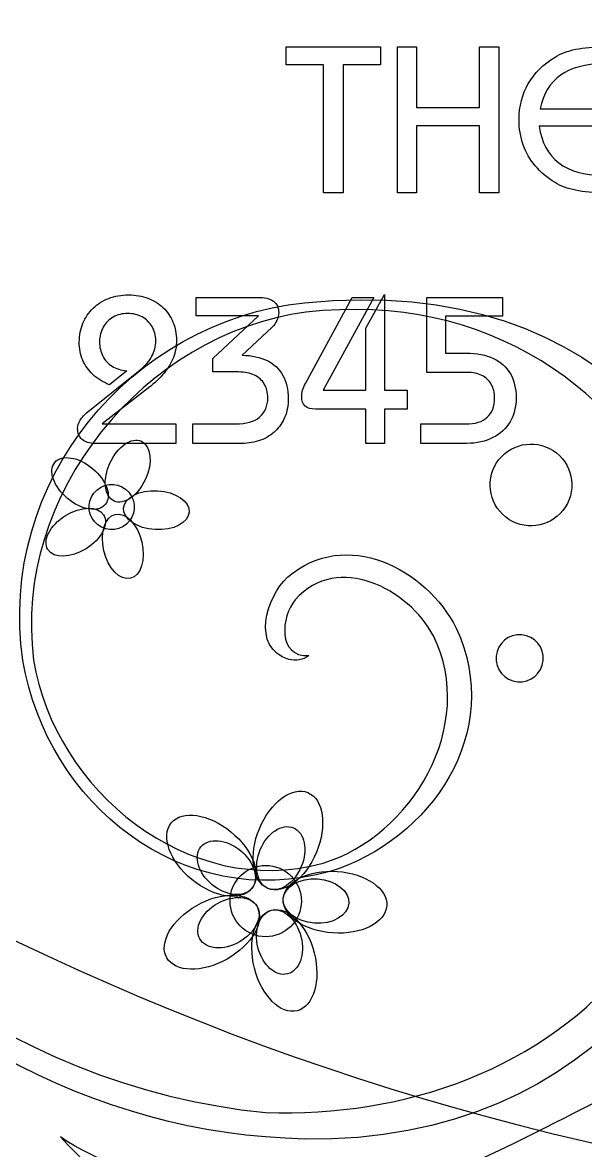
# Model space of a CAD drawing. Header units: millimetres. Extents: x -96 to 58, y -5 to 152.
# Drawn here: x -42.91 to -31.51, y 19.15 to 42 of the extents above; entities that cross this region are included whole.
import ezdxf

# ---------------------------------------------------------------- set-up
doc = ezdxf.new("R2010")
doc.units = ezdxf.units.MM
doc.header["$MEASUREMENT"] = 0
doc.layers.add('Capa 1', color=7, linetype='Continuous')

msp = doc.modelspace()

# ---------------------------------------------------------------- linework, layer by layer
at = {"layer": 'Capa 1', "color": 250, "lineweight": 9}
msp.add_open_spline([(-95.1806, 149.5), (-95.1806, 149.5), (57.2195, 149.5), (57.2195, 149.5), (57.2195, 149.5), (57.2195, 149.5), (57.2195, -2.9001), (57.2195, -2.9001), (57.2195, -2.9001), (57.2195, -2.9001), (-95.1806, -2.9001), (-95.1806, -2.9001), (-95.1806, -2.9001), (-95.1806, -2.9001), (-95.1806, 149.5), (-95.1806, 149.5)], degree=3, knots=[0, 0, 0, 0, 0.2, 0.2, 0.2, 0.2, 0.4, 0.4, 0.4, 0.4, 0.6, 0.6, 0.6, 0.6, 1, 1, 1, 1], dxfattribs=at)
at = {"layer": 'Capa 1', "color": 7}
msp.add_open_spline([(-18.9806, 128.6859), (11.6082, 128.6859), (36.4054, 103.8887), (36.4054, 73.2999), (36.4054, 73.2999), (36.4054, 42.7112), (11.6082, 17.9139), (-18.9806, 17.9139), (-18.9806, 17.9139), (-49.5694, 17.9139), (-74.3666, 42.7111), (-74.3666, 73.2999), (-74.3666, 73.2999), (-74.3666, 103.8888), (-49.5694, 128.6859), (-18.9806, 128.6859)], degree=3, knots=[0, 0, 0, 0, 0.2, 0.2, 0.2, 0.2, 0.4, 0.4, 0.4, 0.4, 0.6, 0.6, 0.6, 0.6, 1, 1, 1, 1], dxfattribs=at)
at = {"layer": 'Capa 1'}
for points, knots in [([(-54.7906, 49.5546), (-54.9192, 46.9923), (-54.8633, 44.6012), (-54.6573, 42.5243), (-54.6573, 42.5243), (-53.2346, 28.1755), (-45.7451, 19.5609), (-37.1903, 19.3849), (-37.1903, 19.3849), (-25.3474, 19.1709), (-24.7983, 37.6123), (-37.1961, 36.3227), (-37.1961, 36.3227), (-40.7314, 35.9547), (-43.4194, 32.6859), (-42.9017, 29.0762), (-42.9017, 29.0762), (-42.4011, 26.1719), (-39.6783, 23.9678), (-36.6832, 24.8029), (-36.6832, 24.8029), (-34.62, 25.4416), (-33.1498, 27.6434), (-34.1215, 29.7306), (-34.1215, 29.7306), (-34.7259, 30.9353), (-36.367, 31.7807), (-37.5384, 30.7664), (-37.5384, 30.7664), (-37.9717, 30.366), (-38.2871, 29.338), (-37.5146, 29.1005), (-37.5146, 29.1005), (-37.3687, 29.0634), (-37.2281, 29.0845), (-37.1073, 29.1766), (-37.1073, 29.1766), (-37.7473, 29.1446), (-37.6709, 29.9674), (-37.3841, 30.31), (-37.3841, 30.31), (-36.5146, 31.2768), (-35.0868, 30.5228), (-34.5854, 29.5798), (-34.5854, 29.5798), (-33.6879, 27.7582), (-35.023, 25.5256), (-36.8194, 24.9738), (-36.8194, 24.9738), (-39.548, 24.2215), (-42.2612, 26.4534), (-42.6817, 29.0867), (-42.6817, 29.0867), (-43.1206, 32.4424), (-40.4281, 35.7051), (-37.1675, 36.1326), (-37.1675, 36.1326), (-29.7303, 36.9841), (-26.3893, 28.0696), (-30.5706, 23.0193), (-30.5706, 23.0193), (-32.357, 20.7882), (-35.1621, 19.8248), (-37.9837, 19.9196), (-37.9837, 19.9196), (-48.538, 20.9926), (-55.9555, 33.5926), (-53.9315, 53.0764), (-53.9315, 53.0764), (-53.9315, 53.0764), (-54.1283, 53.1131), (-54.1283, 53.1131), (-54.1283, 53.1131), (-54.1283, 53.1131), (-54.7906, 49.5546), (-54.7906, 49.5546)], [0, 0, 0, 0, 0.05, 0.05, 0.05, 0.05, 0.1, 0.1, 0.1, 0.1, 0.15, 0.15, 0.15, 0.15, 0.2, 0.2, 0.2, 0.2, 0.25, 0.25, 0.25, 0.25, 0.3, 0.3, 0.3, 0.3, 0.35, 0.35, 0.35, 0.35, 0.4, 0.4, 0.4, 0.4, 0.45, 0.45, 0.45, 0.45, 0.5, 0.5, 0.5, 0.5, 0.55, 0.55, 0.55, 0.55, 0.6, 0.6, 0.6, 0.6, 0.65, 0.65, 0.65, 0.65, 0.7, 0.7, 0.7, 0.7, 0.75, 0.75, 0.75, 0.75, 0.8, 0.8, 0.8, 0.8, 0.85, 0.85, 0.85, 0.85, 0.9, 0.9, 0.9, 0.9, 1, 1, 1, 1]), ([(-60.1809, 17.1918), (-60.9255, 16.8436), (-60.3431, 15.9568), (-59.8126, 15.7408), (-59.8126, 15.7408), (-58.2456, 15.169), (-57.0805, 16.8821), (-57.08, 18.2522), (-57.08, 18.2522), (-57.158, 20.8573), (-59.9147, 22.5302), (-62.2818, 22.0737), (-62.2818, 22.0737), (-65.827, 21.285), (-67.5467, 17.1349), (-66.4388, 13.8971), (-66.4388, 13.8971), (-64.918, 9.8312), (-59.921, 7.9182), (-55.9689, 9.3955), (-55.9689, 9.3955), (-47.1162, 12.7158), (-48.7407, 24.4549), (-56.2488, 27.8375), (-56.2488, 27.8375), (-60.5057, 29.8308), (-65.6267, 28.5567), (-69.1952, 25.2202), (-69.1952, 25.2202), (-55.3195, 38.1382), (-40.1722, 15.1738), (-55.8825, 8.8663), (-55.8825, 8.8663), (-60.1153, 7.167), (-65.2225, 9.417), (-66.808, 13.8201), (-66.808, 13.8201), (-67.9884, 17.4123), (-66.2286, 21.548), (-62.3316, 22.4043), (-62.3316, 22.4043), (-59.609, 22.9215), (-56.6177, 21.3111), (-56.4632, 18.361), (-56.4632, 18.361), (-56.4236, 16.632), (-57.7748, 14.6862), (-59.7127, 15.1315), (-59.7127, 15.1315), (-60.4445, 15.325), (-61.4204, 16.2991), (-60.688, 17.0332), (-60.688, 17.0332), (-60.5455, 17.1627), (-60.3732, 17.2236), (-60.1809, 17.1918)], [0, 0, 0, 0, 0.0666667, 0.0666667, 0.0666667, 0.0666667, 0.1333333, 0.1333333, 0.1333333, 0.1333333, 0.2, 0.2, 0.2, 0.2, 0.2666667, 0.2666667, 0.2666667, 0.2666667, 0.3333333, 0.3333333, 0.3333333, 0.3333333, 0.4, 0.4, 0.4, 0.4, 0.4666667, 0.4666667, 0.4666667, 0.4666667, 0.5333333, 0.5333333, 0.5333333, 0.5333333, 0.6, 0.6, 0.6, 0.6, 0.6666667, 0.6666667, 0.6666667, 0.6666667, 0.7333333, 0.7333333, 0.7333333, 0.7333333, 0.8, 0.8, 0.8, 0.8, 0.8666667, 0.8666667, 0.8666667, 0.8666667, 1, 1, 1, 1]), ([(-40.5002, 33.5194), (-40.6985, 33.6102), (-40.9836, 33.4129), (-41.1362, 33.0783), (-41.1362, 33.0783), (-41.2893, 32.7442), (-41.2524, 32.3998), (-41.054, 32.3085), (-41.054, 32.3085), (-40.8557, 32.2178), (-40.5703, 32.415), (-40.4175, 32.7492), (-40.4175, 32.7492), (-40.2646, 33.0838), (-40.3013, 33.4283), (-40.5002, 33.5194)], [0, 0, 0, 0, 0.2, 0.2, 0.2, 0.2, 0.4, 0.4, 0.4, 0.4, 0.6, 0.6, 0.6, 0.6, 1, 1, 1, 1]), ([(-32.1624, 33.3319), (-32.5474, 33.5787), (-33.0597, 33.4667), (-33.3064, 33.0815), (-33.3064, 33.0815), (-33.553, 32.6966), (-33.4409, 32.1848), (-33.056, 31.9375), (-33.056, 31.9375), (-32.6707, 31.6913), (-32.1587, 31.803), (-31.912, 32.188), (-31.912, 32.188), (-31.665, 32.5732), (-31.7775, 33.0855), (-32.1624, 33.3319)], [0, 0, 0, 0, 0.2, 0.2, 0.2, 0.2, 0.4, 0.4, 0.4, 0.4, 0.6, 0.6, 0.6, 0.6, 1, 1, 1, 1]), ([(-42.252, 33.0907), (-42.392, 32.9233), (-42.2763, 32.5961), (-41.9948, 32.3605), (-41.9948, 32.3605), (-41.7123, 32.125), (-41.3702, 32.0692), (-41.2303, 32.2369), (-41.2303, 32.2369), (-41.09, 32.4043), (-41.2057, 32.7314), (-41.4879, 32.967), (-41.4879, 32.967), (-41.7698, 33.203), (-42.1121, 33.2584), (-42.252, 33.0907)], [0, 0, 0, 0, 0.2, 0.2, 0.2, 0.2, 0.4, 0.4, 0.4, 0.4, 0.6, 0.6, 0.6, 0.6, 1, 1, 1, 1]), ([(-40.9555, 31.7528), (-40.716, 31.8328), (-40.5866, 32.0918), (-40.6668, 32.3313), (-40.6668, 32.3313), (-40.7466, 32.5712), (-41.0059, 32.7005), (-41.2455, 32.6207), (-41.2455, 32.6207), (-41.485, 32.5407), (-41.6147, 32.2813), (-41.5345, 32.0417), (-41.5345, 32.0417), (-41.4544, 31.802), (-41.1954, 31.6725), (-40.9555, 31.7528)], [0, 0, 0, 0, 0.2, 0.2, 0.2, 0.2, 0.4, 0.4, 0.4, 0.4, 0.6, 0.6, 0.6, 0.6, 1, 1, 1, 1]), ([(-39.532, 32.0842), (-39.5191, 32.3023), (-39.8062, 32.4962), (-40.1731, 32.518), (-40.1731, 32.518), (-40.54, 32.5398), (-40.8483, 32.3803), (-40.8611, 32.1625), (-40.8611, 32.1625), (-40.8737, 31.9448), (-40.5866, 31.7507), (-40.2198, 31.7289), (-40.2198, 31.7289), (-39.8528, 31.7077), (-39.5446, 31.8666), (-39.532, 32.0842)], [0, 0, 0, 0, 0.2, 0.2, 0.2, 0.2, 0.4, 0.4, 0.4, 0.4, 0.6, 0.6, 0.6, 0.6, 1, 1, 1, 1]), ([(-42.3934, 31.3246), (-42.278, 31.1391), (-41.9312, 31.1474), (-41.6195, 31.3417), (-41.6195, 31.3417), (-41.3079, 31.537), (-41.1488, 31.8446), (-41.2644, 32.03), (-41.2644, 32.03), (-41.38, 32.2149), (-41.7265, 32.2071), (-42.0382, 32.0123), (-42.0382, 32.0123), (-42.3502, 31.8175), (-42.509, 31.5094), (-42.3934, 31.3246)], [0, 0, 0, 0, 0.2, 0.2, 0.2, 0.2, 0.4, 0.4, 0.4, 0.4, 0.6, 0.6, 0.6, 0.6, 1, 1, 1, 1]), ([(-40.722, 30.7427), (-40.5096, 30.7928), (-40.4064, 31.1239), (-40.4911, 31.4816), (-40.4911, 31.4816), (-40.5758, 31.8395), (-40.8168, 32.0884), (-41.0291, 32.0383), (-41.0291, 32.0383), (-41.2415, 31.9877), (-41.3448, 31.6568), (-41.2604, 31.2993), (-41.2604, 31.2993), (-41.1754, 30.9417), (-40.9344, 30.6926), (-40.722, 30.7427)], [0, 0, 0, 0, 0.2, 0.2, 0.2, 0.2, 0.4, 0.4, 0.4, 0.4, 0.6, 0.6, 0.6, 0.6, 1, 1, 1, 1]), ([(-33.3147, 29.1663), (-33.2909, 29.4291), (-33.0582, 29.6231), (-32.7955, 29.5993), (-32.7955, 29.5993), (-32.5322, 29.5753), (-32.3387, 29.3429), (-32.3625, 29.0802), (-32.3625, 29.0802), (-32.3863, 28.8173), (-32.6189, 28.6234), (-32.8816, 28.6471), (-32.8816, 28.6471), (-33.1446, 28.6709), (-33.3384, 28.9036), (-33.3147, 29.1663)], [0, 0, 0, 0, 0.2, 0.2, 0.2, 0.2, 0.4, 0.4, 0.4, 0.4, 0.6, 0.6, 0.6, 0.6, 1, 1, 1, 1]), ([(-37.1288, 26.4028), (-37.447, 26.5348), (-37.8858, 26.2076), (-38.1088, 25.6715), (-38.1088, 25.6715), (-38.3317, 25.1353), (-38.2542, 24.5931), (-37.9356, 24.461), (-37.9356, 24.461), (-37.6176, 24.3287), (-37.1787, 24.6558), (-36.956, 25.1925), (-36.956, 25.1925), (-36.7329, 25.7285), (-36.8103, 26.2706), (-37.1288, 26.4028)], [0, 0, 0, 0, 0.2, 0.2, 0.2, 0.2, 0.4, 0.4, 0.4, 0.4, 0.6, 0.6, 0.6, 0.6, 1, 1, 1, 1]), ([(-39.8941, 25.7889), (-40.1124, 25.5219), (-39.925, 25.0073), (-39.4754, 24.6401), (-39.4754, 24.6401), (-39.026, 24.2721), (-38.4846, 24.1905), (-38.2662, 24.4575), (-38.2662, 24.4575), (-38.0481, 24.7242), (-38.2356, 25.2385), (-38.6849, 25.6066), (-38.6849, 25.6066), (-39.1342, 25.9739), (-39.676, 26.0556), (-39.8941, 25.7889)], [0, 0, 0, 0, 0.2, 0.2, 0.2, 0.2, 0.4, 0.4, 0.4, 0.4, 0.6, 0.6, 0.6, 0.6, 1, 1, 1, 1]), ([(-37.4216, 25.6887), (-37.6506, 25.7841), (-37.9505, 25.5863), (-38.0916, 25.2471), (-38.0916, 25.2471), (-38.2324, 24.9086), (-38.1609, 24.5562), (-37.9316, 24.461), (-37.9316, 24.461), (-37.7027, 24.3656), (-37.4027, 24.5637), (-37.2617, 24.9025), (-37.2617, 24.9025), (-37.1208, 25.2414), (-37.1924, 25.5934), (-37.4216, 25.6887)], [0, 0, 0, 0, 0.2, 0.2, 0.2, 0.2, 0.4, 0.4, 0.4, 0.4, 0.6, 0.6, 0.6, 0.6, 1, 1, 1, 1]), ([(-39.2944, 25.3033), (-39.4516, 25.1113), (-39.3486, 24.7671), (-39.0644, 24.5342), (-39.0644, 24.5342), (-38.7802, 24.3024), (-38.4224, 24.2692), (-38.2653, 24.4612), (-38.2653, 24.4612), (-38.1081, 24.6533), (-38.2115, 24.9979), (-38.4954, 25.2302), (-38.4954, 25.2302), (-38.7796, 25.4623), (-39.1374, 25.4953), (-39.2944, 25.3033)], [0, 0, 0, 0, 0.2, 0.2, 0.2, 0.2, 0.4, 0.4, 0.4, 0.4, 0.6, 0.6, 0.6, 0.6, 1, 1, 1, 1]), ([(-37.7656, 24.8946), (-38.1459, 25.0138), (-38.5518, 24.8024), (-38.6714, 24.4215), (-38.6714, 24.4215), (-38.7911, 24.0406), (-38.5792, 23.6353), (-38.1983, 23.5156), (-38.1983, 23.5156), (-37.8177, 23.3961), (-37.4121, 23.6078), (-37.2926, 23.9884), (-37.2926, 23.9884), (-37.1729, 24.3691), (-37.3847, 24.7748), (-37.7656, 24.8946)], [0, 0, 0, 0, 0.2, 0.2, 0.2, 0.2, 0.4, 0.4, 0.4, 0.4, 0.6, 0.6, 0.6, 0.6, 1, 1, 1, 1]), ([(-35.5293, 24.1108), (-35.5057, 24.4543), (-35.9562, 24.7654), (-36.5358, 24.8046), (-36.5358, 24.8046), (-37.1151, 24.8446), (-37.6036, 24.5974), (-37.6271, 24.254), (-37.6271, 24.254), (-37.6506, 23.9095), (-37.2001, 23.5989), (-36.6208, 23.5592), (-36.6208, 23.5592), (-36.0415, 23.5197), (-35.5527, 23.7664), (-35.5293, 24.1108)], [0, 0, 0, 0, 0.2, 0.2, 0.2, 0.2, 0.4, 0.4, 0.4, 0.4, 0.6, 0.6, 0.6, 0.6, 1, 1, 1, 1]), ([(-36.2994, 24.1594), (-36.2825, 24.4069), (-36.5658, 24.6278), (-36.932, 24.6527), (-36.932, 24.6527), (-37.2979, 24.678), (-37.609, 24.4973), (-37.6259, 24.25), (-37.6259, 24.25), (-37.6425, 24.0025), (-37.3595, 23.7815), (-36.9931, 23.7563), (-36.9931, 23.7563), (-36.627, 23.7312), (-36.3163, 23.912), (-36.2994, 24.1594)], [0, 0, 0, 0, 0.2, 0.2, 0.2, 0.2, 0.4, 0.4, 0.4, 0.4, 0.6, 0.6, 0.6, 0.6, 1, 1, 1, 1]), ([(-39.9848, 23.0564), (-39.8147, 22.7563), (-39.2676, 22.7452), (-38.7622, 23.0308), (-38.7622, 23.0308), (-38.257, 23.3167), (-37.9848, 23.7921), (-38.1545, 24.092), (-38.1545, 24.092), (-38.3243, 24.392), (-38.8718, 24.4034), (-39.3772, 24.1175), (-39.3772, 24.1175), (-39.8826, 23.8316), (-40.1545, 23.3565), (-39.9848, 23.0564)], [0, 0, 0, 0, 0.2, 0.2, 0.2, 0.2, 0.4, 0.4, 0.4, 0.4, 0.6, 0.6, 0.6, 0.6, 1, 1, 1, 1]), ([(-39.3151, 23.4395), (-39.1929, 23.2237), (-38.8345, 23.1954), (-38.5151, 23.3762), (-38.5151, 23.3762), (-38.1957, 23.5568), (-38.0358, 23.8782), (-38.158, 24.0946), (-38.158, 24.0946), (-38.2802, 24.3105), (-38.6382, 24.3387), (-38.9579, 24.1581), (-38.9579, 24.1581), (-39.277, 23.9773), (-39.437, 23.6553), (-39.3151, 23.4395)], [0, 0, 0, 0, 0.2, 0.2, 0.2, 0.2, 0.4, 0.4, 0.4, 0.4, 0.6, 0.6, 0.6, 0.6, 1, 1, 1, 1]), ([(-37.3463, 21.9821), (-37.012, 22.0666), (-36.8569, 22.5918), (-36.9994, 23.1547), (-36.9994, 23.1547), (-37.1422, 23.7174), (-37.529, 24.1049), (-37.8626, 24.0205), (-37.8626, 24.0205), (-38.1969, 23.9358), (-38.3523, 23.4106), (-38.2098, 22.8479), (-38.2098, 22.8479), (-38.0669, 22.2853), (-37.6803, 21.8972), (-37.3463, 21.9821)], [0, 0, 0, 0, 0.2, 0.2, 0.2, 0.2, 0.4, 0.4, 0.4, 0.4, 0.6, 0.6, 0.6, 0.6, 1, 1, 1, 1]), ([(-37.5395, 22.7288), (-37.2991, 22.7899), (-37.1769, 23.1284), (-37.2673, 23.4839), (-37.2673, 23.4839), (-37.3575, 23.8397), (-37.6257, 24.0789), (-37.866, 24.0176), (-37.866, 24.0176), (-38.1067, 23.9574), (-38.2284, 23.619), (-38.138, 23.2632), (-38.138, 23.2632), (-38.0481, 22.9077), (-37.7799, 22.6682), (-37.5395, 22.7288)], [0, 0, 0, 0, 0.2, 0.2, 0.2, 0.2, 0.4, 0.4, 0.4, 0.4, 0.6, 0.6, 0.6, 0.6, 1, 1, 1, 1]), ([(-42.1398, 19.427), (-40.7416, 18.464), (-37.1311, 17.575), (-35.4528, 18.2081), (-35.4528, 18.2081), (-30.0632, 20.2399), (-27.8881, 23.2209), (-23.7299, 20.6937), (-23.7299, 20.6937), (-29.5188, 20.9182), (-28.8319, 15.6406), (-32.0789, 18.4416), (-32.0789, 18.4416), (-31.6925, 17.3203), (-30.7838, 16.2307), (-31.2452, 15.7631), (-31.2452, 15.7631), (-32.3381, 14.6547), (-35.7877, 15.1155), (-36.8031, 16.8369), (-36.8031, 16.8369), (-36.9771, 14.3868), (-40.6113, 17.7991), (-42.1398, 19.427)], [0, 0, 0, 0, 0.1428571, 0.1428571, 0.1428571, 0.1428571, 0.2857143, 0.2857143, 0.2857143, 0.2857143, 0.4285714, 0.4285714, 0.4285714, 0.4285714, 0.5714286, 0.5714286, 0.5714286, 0.5714286, 0.7142857, 0.7142857, 0.7142857, 0.7142857, 1, 1, 1, 1]), ([(-45.0035, 18.731), (-44.098, 18.9359), (-43.4793, 18.8652), (-42.8141, 18.174), (-42.8141, 18.174), (-42.0797, 17.4105), (-41.9973, 16.2972), (-42.6298, 15.689), (-42.6298, 15.689), (-43.7755, 14.5871), (-46.2514, 14.8688), (-48.727, 15.15), (-48.727, 15.15), (-48.9113, 17.6351), (-49.0959, 20.1196), (-47.95, 21.2215), (-47.95, 21.2215), (-47.3177, 21.8299), (-46.2084, 21.7034), (-45.4744, 20.9401), (-45.4744, 20.9401), (-44.8092, 20.2485), (-44.7631, 19.6276), (-45.0035, 18.731)], [0, 0, 0, 0, 0.1428571, 0.1428571, 0.1428571, 0.1428571, 0.2857143, 0.2857143, 0.2857143, 0.2857143, 0.4285714, 0.4285714, 0.4285714, 0.4285714, 0.5714286, 0.5714286, 0.5714286, 0.5714286, 0.7142857, 0.7142857, 0.7142857, 0.7142857, 1, 1, 1, 1])]:
    msp.add_open_spline(points, degree=3, knots=knots, dxfattribs=at)
at = {"layer": 'Capa 1', "color": 250}
for points, knots in [([(-36.8089, 38.5514), (-36.8089, 38.5514), (-36.4152, 38.5514), (-36.4152, 38.5514), (-36.4152, 38.5514), (-36.4152, 38.5514), (-36.4152, 41.1464), (-36.4152, 41.1464), (-36.4152, 41.1464), (-36.4152, 41.1464), (-35.6574, 41.1464), (-35.6574, 41.1464), (-35.6574, 41.1464), (-35.6574, 41.1464), (-35.6574, 41.5105), (-35.6574, 41.5105), (-35.6574, 41.5105), (-35.6574, 41.5105), (-37.5666, 41.5105), (-37.5666, 41.5105), (-37.5666, 41.5105), (-37.5666, 41.5105), (-37.5666, 41.1464), (-37.5666, 41.1464), (-37.5666, 41.1464), (-37.5666, 41.1464), (-36.8089, 41.1464), (-36.8089, 41.1464), (-36.8089, 41.1464), (-36.8089, 41.1464), (-36.8089, 38.5514), (-36.8089, 38.5514)], [0, 0, 0, 0, 0.1111111, 0.1111111, 0.1111111, 0.1111111, 0.2222222, 0.2222222, 0.2222222, 0.2222222, 0.3333333, 0.3333333, 0.3333333, 0.3333333, 0.4444444, 0.4444444, 0.4444444, 0.4444444, 0.5555556, 0.5555556, 0.5555556, 0.5555556, 0.6666667, 0.6666667, 0.6666667, 0.6666667, 0.7777778, 0.7777778, 0.7777778, 0.7777778, 1, 1, 1, 1]), ([(-35.3146, 38.5514), (-35.3146, 38.5514), (-34.9251, 38.5514), (-34.9251, 38.5514), (-34.9251, 38.5514), (-34.9251, 38.5514), (-34.9251, 39.9103), (-34.9251, 39.9103), (-34.9251, 39.9103), (-34.9251, 39.9103), (-33.6509, 39.9103), (-33.6509, 39.9103), (-33.6509, 39.9103), (-33.6509, 39.9103), (-33.6509, 38.5514), (-33.6509, 38.5514), (-33.6509, 38.5514), (-33.6509, 38.5514), (-33.2572, 38.5514), (-33.2572, 38.5514), (-33.2572, 38.5514), (-33.2572, 38.5514), (-33.2572, 41.5105), (-33.2572, 41.5105), (-33.2572, 41.5105), (-33.2572, 41.5105), (-33.6509, 41.5105), (-33.6509, 41.5105), (-33.6509, 41.5105), (-33.6509, 41.5105), (-33.6509, 40.2828), (-33.6509, 40.2828), (-33.6509, 40.2828), (-33.6509, 40.2828), (-34.9251, 40.2828), (-34.9251, 40.2828), (-34.9251, 40.2828), (-34.9251, 40.2828), (-34.9251, 41.5105), (-34.9251, 41.5105), (-34.9251, 41.5105), (-34.9251, 41.5105), (-35.3146, 41.5105), (-35.3146, 41.5105), (-35.3146, 41.5105), (-35.3146, 41.5105), (-35.3146, 38.5514), (-35.3146, 38.5514)], [0, 0, 0, 0, 0.0769231, 0.0769231, 0.0769231, 0.0769231, 0.1538462, 0.1538462, 0.1538462, 0.1538462, 0.2307692, 0.2307692, 0.2307692, 0.2307692, 0.3076923, 0.3076923, 0.3076923, 0.3076923, 0.3846154, 0.3846154, 0.3846154, 0.3846154, 0.4615385, 0.4615385, 0.4615385, 0.4615385, 0.5384615, 0.5384615, 0.5384615, 0.5384615, 0.6153846, 0.6153846, 0.6153846, 0.6153846, 0.6923077, 0.6923077, 0.6923077, 0.6923077, 0.7692308, 0.7692308, 0.7692308, 0.7692308, 0.8461538, 0.8461538, 0.8461538, 0.8461538, 1, 1, 1, 1]), ([(-31.0093, 41.1591), (-31.0093, 41.1591), (-31.0093, 41.5105), (-31.0093, 41.5105), (-31.0093, 41.5105), (-31.0093, 41.5105), (-31.1236, 41.5105), (-31.1236, 41.5105), (-31.1236, 41.5105), (-31.3416, 41.5105), (-31.5342, 41.4935), (-31.7008, 41.459), (-31.7008, 41.459), (-31.868, 41.4251), (-32.0084, 41.3729), (-32.1227, 41.303), (-32.1227, 41.303), (-32.3604, 41.1584), (-32.5411, 40.9785), (-32.6645, 40.7633), (-32.6645, 40.7633), (-32.788, 40.5488), (-32.8501, 40.3054), (-32.8508, 40.0331), (-32.8508, 40.0331), (-32.8508, 39.8525), (-32.8226, 39.6831), (-32.7675, 39.5258), (-32.7675, 39.5258), (-32.7118, 39.3684), (-32.63, 39.2259), (-32.522, 39.0968), (-32.522, 39.0968), (-32.4141, 38.9678), (-32.2807, 38.8555), (-32.1227, 38.7588), (-32.1227, 38.7588), (-32.0084, 38.6891), (-31.868, 38.6368), (-31.7008, 38.6029), (-31.7008, 38.6029), (-31.5342, 38.5683), (-31.3416, 38.5514), (-31.1236, 38.5514), (-31.1236, 38.5514), (-31.1236, 38.5514), (-31.0093, 38.5514), (-31.0093, 38.5514), (-31.0093, 38.5514), (-31.0093, 38.5514), (-31.0093, 38.9112), (-31.0093, 38.9112), (-31.0093, 38.9112), (-31.0347, 38.9091), (-31.0601, 38.9077), (-31.0848, 38.9077), (-31.0848, 38.9077), (-31.1102, 38.907), (-31.1342, 38.907), (-31.1575, 38.907), (-31.1575, 38.907), (-31.535, 38.9077), (-31.8313, 38.991), (-32.0472, 39.1582), (-32.0472, 39.1582), (-32.2631, 39.3255), (-32.395, 39.573), (-32.4444, 39.9018), (-32.4444, 39.9018), (-32.4444, 39.9018), (-31.0093, 39.9018), (-31.0093, 39.9018), (-31.0093, 39.9018), (-31.0093, 39.9018), (-31.0093, 40.2532), (-31.0093, 40.2532), (-31.0093, 40.2532), (-31.0093, 40.2532), (-32.4231, 40.2532), (-32.4231, 40.2532), (-32.4231, 40.2532), (-32.3619, 40.556), (-32.2243, 40.7831), (-32.0105, 40.9355), (-32.0105, 40.9355), (-31.7967, 41.0872), (-31.5067, 41.1633), (-31.1405, 41.1633), (-31.1405, 41.1633), (-31.1194, 41.1634), (-31.0982, 41.1633), (-31.0763, 41.1626), (-31.0763, 41.1626), (-31.0552, 41.1627), (-31.0326, 41.1612), (-31.0093, 41.1591)], [0, 0, 0, 0, 0.04, 0.04, 0.04, 0.04, 0.08, 0.08, 0.08, 0.08, 0.12, 0.12, 0.12, 0.12, 0.16, 0.16, 0.16, 0.16, 0.2, 0.2, 0.2, 0.2, 0.24, 0.24, 0.24, 0.24, 0.28, 0.28, 0.28, 0.28, 0.32, 0.32, 0.32, 0.32, 0.36, 0.36, 0.36, 0.36, 0.4, 0.4, 0.4, 0.4, 0.44, 0.44, 0.44, 0.44, 0.48, 0.48, 0.48, 0.48, 0.52, 0.52, 0.52, 0.52, 0.56, 0.56, 0.56, 0.56, 0.6, 0.6, 0.6, 0.6, 0.64, 0.64, 0.64, 0.64, 0.68, 0.68, 0.68, 0.68, 0.72, 0.72, 0.72, 0.72, 0.76, 0.76, 0.76, 0.76, 0.8, 0.8, 0.8, 0.8, 0.84, 0.84, 0.84, 0.84, 0.88, 0.88, 0.88, 0.88, 0.92, 0.92, 0.92, 0.92, 1, 1, 1, 1]), ([(-41.2963, 33.8693), (-41.2963, 33.8693), (-40.3565, 34.6017), (-40.3565, 34.6017), (-40.3565, 34.6017), (-40.2295, 34.6998), (-40.1244, 34.7992), (-40.0397, 34.9001), (-40.0397, 34.9001), (-39.9557, 35.0003), (-39.8929, 35.1054), (-39.8513, 35.2148), (-39.8513, 35.2148), (-39.8097, 35.3249), (-39.7892, 35.442), (-39.7892, 35.5669), (-39.7892, 35.5669), (-39.7899, 35.7003), (-39.8132, 35.8223), (-39.8605, 35.9337), (-39.8605, 35.9337), (-39.907, 36.0453), (-39.9734, 36.1426), (-40.0594, 36.2244), (-40.0594, 36.2244), (-40.1455, 36.307), (-40.2478, 36.3712), (-40.3664, 36.4163), (-40.3664, 36.4163), (-40.4842, 36.4616), (-40.6154, 36.4848), (-40.7586, 36.4855), (-40.7586, 36.4855), (-40.9054, 36.4848), (-41.0395, 36.4608), (-41.1615, 36.4135), (-41.1615, 36.4135), (-41.2829, 36.3663), (-41.388, 36.2992), (-41.4769, 36.2138), (-41.4769, 36.2138), (-41.5665, 36.1278), (-41.6349, 36.0269), (-41.6836, 35.9105), (-41.6836, 35.9105), (-41.7322, 35.7941), (-41.757, 35.667), (-41.7577, 35.5288), (-41.7577, 35.5288), (-41.7577, 35.3961), (-41.7337, 35.274), (-41.6871, 35.1626), (-41.6871, 35.1626), (-41.6406, 35.0518), (-41.5714, 34.9544), (-41.4811, 34.8705), (-41.4811, 34.8705), (-41.3908, 34.7859), (-41.2793, 34.7181), (-41.1481, 34.6652), (-41.1481, 34.6652), (-41.1481, 34.6652), (-40.7967, 34.9446), (-40.7967, 34.9446), (-40.7967, 34.9446), (-40.9125, 34.958), (-41.0119, 34.9897), (-41.0938, 35.0412), (-41.0938, 35.0412), (-41.1756, 35.0921), (-41.2384, 35.1597), (-41.2815, 35.2437), (-41.2815, 35.2437), (-41.3252, 35.3277), (-41.3471, 35.4257), (-41.3471, 35.5372), (-41.3471, 35.5372), (-41.3464, 35.648), (-41.321, 35.7468), (-41.2723, 35.8321), (-41.2723, 35.8321), (-41.2236, 35.9183), (-41.1559, 35.9852), (-41.0705, 36.0339), (-41.0705, 36.0339), (-40.9851, 36.0834), (-40.8863, 36.108), (-40.7756, 36.1087), (-40.7756, 36.1087), (-40.6662, 36.1081), (-40.5688, 36.084), (-40.4835, 36.0367), (-40.4835, 36.0367), (-40.3987, 35.9895), (-40.3318, 35.9246), (-40.2831, 35.842), (-40.2831, 35.842), (-40.2336, 35.7602), (-40.209, 35.6649), (-40.2083, 35.5584), (-40.2083, 35.5584), (-40.2076, 35.4427), (-40.2337, 35.3368), (-40.2859, 35.2402), (-40.2859, 35.2402), (-40.3381, 35.1436), (-40.4179, 35.0518), (-40.5258, 34.9657), (-40.5258, 34.9657), (-40.5258, 34.9657), (-41.5841, 34.1149), (-41.5841, 34.1149), (-41.5841, 34.1149), (-41.6519, 34.0591), (-41.7034, 34.0034), (-41.7387, 33.9462), (-41.7387, 33.9462), (-41.7739, 33.8892), (-41.7916, 33.834), (-41.7916, 33.7804), (-41.7916, 33.7804), (-41.7909, 33.6845), (-41.7605, 33.6097), (-41.6991, 33.5567), (-41.6991, 33.5567), (-41.6385, 33.5032), (-41.551, 33.4763), (-41.436, 33.4756), (-41.436, 33.4756), (-41.436, 33.4756), (-39.8018, 33.4756), (-39.8018, 33.4756), (-39.8018, 33.4756), (-39.8018, 33.4756), (-39.8018, 33.8693), (-39.8018, 33.8693), (-39.8018, 33.8693), (-39.8018, 33.8693), (-41.2963, 33.8693), (-41.2963, 33.8693)], [0, 0, 0, 0, 0.0277778, 0.0277778, 0.0277778, 0.0277778, 0.0555556, 0.0555556, 0.0555556, 0.0555556, 0.0833333, 0.0833333, 0.0833333, 0.0833333, 0.1111111, 0.1111111, 0.1111111, 0.1111111, 0.1388889, 0.1388889, 0.1388889, 0.1388889, 0.1666667, 0.1666667, 0.1666667, 0.1666667, 0.1944444, 0.1944444, 0.1944444, 0.1944444, 0.2222222, 0.2222222, 0.2222222, 0.2222222, 0.25, 0.25, 0.25, 0.25, 0.2777778, 0.2777778, 0.2777778, 0.2777778, 0.3055556, 0.3055556, 0.3055556, 0.3055556, 0.3333333, 0.3333333, 0.3333333, 0.3333333, 0.3611111, 0.3611111, 0.3611111, 0.3611111, 0.3888889, 0.3888889, 0.3888889, 0.3888889, 0.4166667, 0.4166667, 0.4166667, 0.4166667, 0.4444444, 0.4444444, 0.4444444, 0.4444444, 0.4722222, 0.4722222, 0.4722222, 0.4722222, 0.5, 0.5, 0.5, 0.5, 0.5277778, 0.5277778, 0.5277778, 0.5277778, 0.5555556, 0.5555556, 0.5555556, 0.5555556, 0.5833333, 0.5833333, 0.5833333, 0.5833333, 0.6111111, 0.6111111, 0.6111111, 0.6111111, 0.6388889, 0.6388889, 0.6388889, 0.6388889, 0.6666667, 0.6666667, 0.6666667, 0.6666667, 0.6944444, 0.6944444, 0.6944444, 0.6944444, 0.7222222, 0.7222222, 0.7222222, 0.7222222, 0.75, 0.75, 0.75, 0.75, 0.7777778, 0.7777778, 0.7777778, 0.7777778, 0.8055556, 0.8055556, 0.8055556, 0.8055556, 0.8333333, 0.8333333, 0.8333333, 0.8333333, 0.8611111, 0.8611111, 0.8611111, 0.8611111, 0.8888889, 0.8888889, 0.8888889, 0.8888889, 0.9166667, 0.9166667, 0.9166667, 0.9166667, 0.9444444, 0.9444444, 0.9444444, 0.9444444, 1, 1, 1, 1]), ([(-39.3871, 36.4347), (-39.3871, 36.4347), (-39.3871, 36.0621), (-39.3871, 36.0621), (-39.3871, 36.0621), (-39.3871, 36.0621), (-38.1254, 36.0621), (-38.1254, 36.0621), (-38.1254, 36.0621), (-38.1254, 36.0621), (-39.0526, 35.1944), (-39.0526, 35.1944), (-39.0526, 35.1944), (-39.0526, 35.1944), (-39.0526, 34.9234), (-39.0526, 34.9234), (-39.0526, 34.9234), (-39.0526, 34.9234), (-38.5277, 34.9234), (-38.5277, 34.9234), (-38.5277, 34.9234), (-38.4042, 34.9227), (-38.2991, 34.9015), (-38.2116, 34.8592), (-38.2116, 34.8592), (-38.1234, 34.817), (-38.0564, 34.7569), (-38.0098, 34.6786), (-38.0098, 34.6786), (-37.9633, 34.6011), (-37.9393, 34.5092), (-37.9393, 34.4027), (-37.9393, 34.4027), (-37.9393, 34.2328), (-37.995, 34.1007), (-38.1051, 34.009), (-38.1051, 34.009), (-38.2143, 33.9166), (-38.3767, 33.87), (-38.5912, 33.8693), (-38.5912, 33.8693), (-38.5912, 33.8693), (-39.4589, 33.8693), (-39.4589, 33.8693), (-39.4589, 33.8693), (-39.4589, 33.8693), (-39.4589, 33.4756), (-39.4589, 33.4756), (-39.4589, 33.4756), (-39.4589, 33.4756), (-38.4683, 33.4756), (-38.4683, 33.4756), (-38.4683, 33.4756), (-38.328, 33.4763), (-38.2003, 33.4982), (-38.0853, 33.5412), (-38.0853, 33.5412), (-37.9696, 33.5844), (-37.8701, 33.6456), (-37.7869, 33.7254), (-37.7869, 33.7254), (-37.7029, 33.8051), (-37.6387, 33.9003), (-37.5936, 34.0111), (-37.5936, 34.0111), (-37.5477, 34.1219), (-37.5251, 34.2454), (-37.5244, 34.3815), (-37.5244, 34.3815), (-37.5251, 34.5671), (-37.5611, 34.7244), (-37.6331, 34.8542), (-37.6331, 34.8542), (-37.7057, 34.9841), (-37.8109, 35.0843), (-37.9499, 35.1534), (-37.9499, 35.1534), (-38.0889, 35.2226), (-38.2589, 35.2585), (-38.46, 35.2621), (-38.46, 35.2621), (-38.46, 35.2621), (-37.8588, 35.8251), (-37.8588, 35.8251), (-37.8588, 35.8251), (-37.8123, 35.8682), (-37.777, 35.9154), (-37.7537, 35.9676), (-37.7537, 35.9676), (-37.7304, 36.0199), (-37.7191, 36.072), (-37.7191, 36.1256), (-37.7191, 36.1256), (-37.7191, 36.2272), (-37.7551, 36.3042), (-37.8271, 36.3564), (-37.8271, 36.3564), (-37.8991, 36.4086), (-38.007, 36.4347), (-38.1509, 36.4347), (-38.1509, 36.4347), (-38.1509, 36.4347), (-39.3871, 36.4347), (-39.3871, 36.4347)], [0, 0, 0, 0, 0.037037, 0.037037, 0.037037, 0.037037, 0.0740741, 0.0740741, 0.0740741, 0.0740741, 0.1111111, 0.1111111, 0.1111111, 0.1111111, 0.1481481, 0.1481481, 0.1481481, 0.1481481, 0.1851852, 0.1851852, 0.1851852, 0.1851852, 0.2222222, 0.2222222, 0.2222222, 0.2222222, 0.2592593, 0.2592593, 0.2592593, 0.2592593, 0.2962963, 0.2962963, 0.2962963, 0.2962963, 0.3333333, 0.3333333, 0.3333333, 0.3333333, 0.3703704, 0.3703704, 0.3703704, 0.3703704, 0.4074074, 0.4074074, 0.4074074, 0.4074074, 0.4444444, 0.4444444, 0.4444444, 0.4444444, 0.4814815, 0.4814815, 0.4814815, 0.4814815, 0.5185185, 0.5185185, 0.5185185, 0.5185185, 0.5555556, 0.5555556, 0.5555556, 0.5555556, 0.5925926, 0.5925926, 0.5925926, 0.5925926, 0.6296296, 0.6296296, 0.6296296, 0.6296296, 0.6666667, 0.6666667, 0.6666667, 0.6666667, 0.7037037, 0.7037037, 0.7037037, 0.7037037, 0.7407407, 0.7407407, 0.7407407, 0.7407407, 0.7777778, 0.7777778, 0.7777778, 0.7777778, 0.8148148, 0.8148148, 0.8148148, 0.8148148, 0.8518519, 0.8518519, 0.8518519, 0.8518519, 0.8888889, 0.8888889, 0.8888889, 0.8888889, 0.9259259, 0.9259259, 0.9259259, 0.9259259, 1, 1, 1, 1]), ([(-35.9539, 33.4756), (-35.9539, 33.4756), (-35.5728, 33.4756), (-35.5728, 33.4756), (-35.5728, 33.4756), (-35.5728, 33.4756), (-35.5728, 34.1699), (-35.5728, 34.1699), (-35.5728, 34.1699), (-35.5728, 34.1699), (-35.1199, 34.1699), (-35.1199, 34.1699), (-35.1199, 34.1699), (-35.1199, 34.1699), (-35.1199, 34.5551), (-35.1199, 34.5551), (-35.1199, 34.5551), (-35.1199, 34.5551), (-35.5728, 34.5551), (-35.5728, 34.5551), (-35.5728, 34.5551), (-35.5728, 34.5551), (-35.5728, 36.4939), (-35.5728, 36.4939), (-35.5728, 36.4939), (-35.5728, 36.4939), (-35.9539, 35.8081), (-35.9539, 35.8081), (-35.9539, 35.8081), (-35.9539, 35.8081), (-35.9539, 34.5551), (-35.9539, 34.5551), (-35.9539, 34.5551), (-35.9539, 34.5551), (-36.8174, 34.5551), (-36.8174, 34.5551), (-36.8174, 34.5551), (-36.8174, 34.5551), (-35.7887, 36.4347), (-35.7887, 36.4347), (-35.7887, 36.4347), (-35.7887, 36.4347), (-36.229, 36.4347), (-36.229, 36.4347), (-36.229, 36.4347), (-36.229, 36.4347), (-37.1773, 34.6906), (-37.1773, 34.6906), (-37.1773, 34.6906), (-37.2027, 34.6419), (-37.2218, 34.596), (-37.2345, 34.553), (-37.2345, 34.553), (-37.2472, 34.51), (-37.2535, 34.4683), (-37.2535, 34.4281), (-37.2535, 34.4281), (-37.2535, 34.3399), (-37.2309, 34.2743), (-37.1844, 34.2327), (-37.1844, 34.2327), (-37.1385, 34.1904), (-37.0665, 34.1699), (-36.9699, 34.1699), (-36.9699, 34.1699), (-36.9699, 34.1699), (-35.9539, 34.1699), (-35.9539, 34.1699), (-35.9539, 34.1699), (-35.9539, 34.1699), (-35.9539, 33.4756), (-35.9539, 33.4756)], [0, 0, 0, 0, 0.0526316, 0.0526316, 0.0526316, 0.0526316, 0.1052632, 0.1052632, 0.1052632, 0.1052632, 0.1578947, 0.1578947, 0.1578947, 0.1578947, 0.2105263, 0.2105263, 0.2105263, 0.2105263, 0.2631579, 0.2631579, 0.2631579, 0.2631579, 0.3157895, 0.3157895, 0.3157895, 0.3157895, 0.3684211, 0.3684211, 0.3684211, 0.3684211, 0.4210526, 0.4210526, 0.4210526, 0.4210526, 0.4736842, 0.4736842, 0.4736842, 0.4736842, 0.5263158, 0.5263158, 0.5263158, 0.5263158, 0.5789474, 0.5789474, 0.5789474, 0.5789474, 0.6315789, 0.6315789, 0.6315789, 0.6315789, 0.6842105, 0.6842105, 0.6842105, 0.6842105, 0.7368421, 0.7368421, 0.7368421, 0.7368421, 0.7894737, 0.7894737, 0.7894737, 0.7894737, 0.8421053, 0.8421053, 0.8421053, 0.8421053, 0.8947368, 0.8947368, 0.8947368, 0.8947368, 1, 1, 1, 1]), ([(-34.3409, 35.3044), (-34.3409, 35.3044), (-34.3409, 36.0537), (-34.3409, 36.0537), (-34.3409, 36.0537), (-34.3409, 36.0537), (-33.1852, 36.0537), (-33.1852, 36.0537), (-33.1852, 36.0537), (-33.1852, 36.0537), (-33.1852, 36.4347), (-33.1852, 36.4347), (-33.1852, 36.4347), (-33.1852, 36.4347), (-34.7219, 36.4347), (-34.7219, 36.4347), (-34.7219, 36.4347), (-34.7219, 36.4347), (-34.7219, 34.915), (-34.7219, 34.915), (-34.7219, 34.915), (-34.7219, 34.915), (-33.905, 34.915), (-33.905, 34.915), (-33.905, 34.915), (-33.7871, 34.9143), (-33.687, 34.8931), (-33.6037, 34.8514), (-33.6037, 34.8514), (-33.5205, 34.8098), (-33.457, 34.7498), (-33.4132, 34.6722), (-33.4132, 34.6722), (-33.3688, 34.5947), (-33.3462, 34.5022), (-33.3462, 34.3942), (-33.3462, 34.3942), (-33.3469, 34.2242), (-33.3963, 34.0944), (-33.4951, 34.0048), (-33.4951, 34.0048), (-33.5945, 33.9153), (-33.7392, 33.87), (-33.9304, 33.8693), (-33.9304, 33.8693), (-33.9304, 33.8693), (-34.8405, 33.8693), (-34.8405, 33.8693), (-34.8405, 33.8693), (-34.8405, 33.8693), (-34.8405, 33.4756), (-34.8405, 33.4756), (-34.8405, 33.4756), (-34.8405, 33.4756), (-33.9134, 33.4756), (-33.9134, 33.4756), (-33.9134, 33.4756), (-33.7067, 33.477), (-33.5282, 33.5158), (-33.3786, 33.5927), (-33.3786, 33.5927), (-33.2291, 33.6697), (-33.1141, 33.7776), (-33.0329, 33.9159), (-33.0329, 33.9159), (-32.9518, 34.0543), (-32.9109, 34.2164), (-32.9102, 34.4027), (-32.9102, 34.4027), (-32.9109, 34.5911), (-32.9497, 34.7526), (-33.0273, 34.8867), (-33.0273, 34.8867), (-33.1056, 35.0208), (-33.2192, 35.1238), (-33.3695, 35.1957), (-33.3695, 35.1957), (-33.5205, 35.2677), (-33.7039, 35.3037), (-33.9219, 35.3044), (-33.9219, 35.3044), (-33.9219, 35.3044), (-34.3409, 35.3044), (-34.3409, 35.3044)], [0, 0, 0, 0, 0.0454545, 0.0454545, 0.0454545, 0.0454545, 0.0909091, 0.0909091, 0.0909091, 0.0909091, 0.1363636, 0.1363636, 0.1363636, 0.1363636, 0.1818182, 0.1818182, 0.1818182, 0.1818182, 0.2272727, 0.2272727, 0.2272727, 0.2272727, 0.2727273, 0.2727273, 0.2727273, 0.2727273, 0.3181818, 0.3181818, 0.3181818, 0.3181818, 0.3636364, 0.3636364, 0.3636364, 0.3636364, 0.4090909, 0.4090909, 0.4090909, 0.4090909, 0.4545455, 0.4545455, 0.4545455, 0.4545455, 0.5, 0.5, 0.5, 0.5, 0.5454545, 0.5454545, 0.5454545, 0.5454545, 0.5909091, 0.5909091, 0.5909091, 0.5909091, 0.6363636, 0.6363636, 0.6363636, 0.6363636, 0.6818182, 0.6818182, 0.6818182, 0.6818182, 0.7272727, 0.7272727, 0.7272727, 0.7272727, 0.7727273, 0.7727273, 0.7727273, 0.7727273, 0.8181818, 0.8181818, 0.8181818, 0.8181818, 0.8636364, 0.8636364, 0.8636364, 0.8636364, 0.9090909, 0.9090909, 0.9090909, 0.9090909, 1, 1, 1, 1])]:
    msp.add_open_spline(points, degree=3, knots=knots, dxfattribs=at)

doc.saveas('drawing.dxf')
